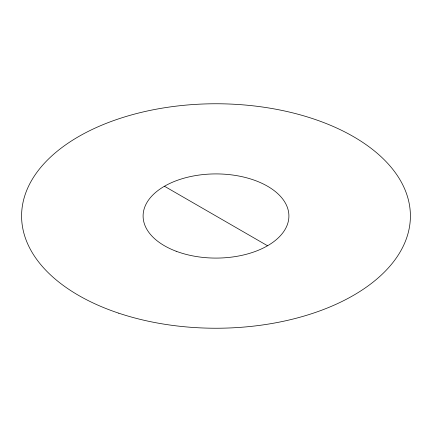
<?xml version="1.0" encoding="UTF-8"?>
<svg xmlns="http://www.w3.org/2000/svg" width="432" height="432" viewBox="0 0 432 432"><rect width="100%" height="100%" fill="white"/><g stroke="black" fill="none" stroke-linecap="round" stroke-linejoin="round"><path stroke-width="0.65" d="M164.452 186.241L267.548 245.759M118.8 313.2A194.4 112.234 0 0 0 410.4 216A194.4 112.234 0 0 0 118.8 118.8A194.4 112.234 0 0 0 118.8 313.2M176.148 251.24A72.9 42.088 0 0 0 288.792 218.306A72.9 42.088 0 0 0 183.06 178.454A72.9 42.088 0 0 0 176.148 251.24"/></g></svg>
